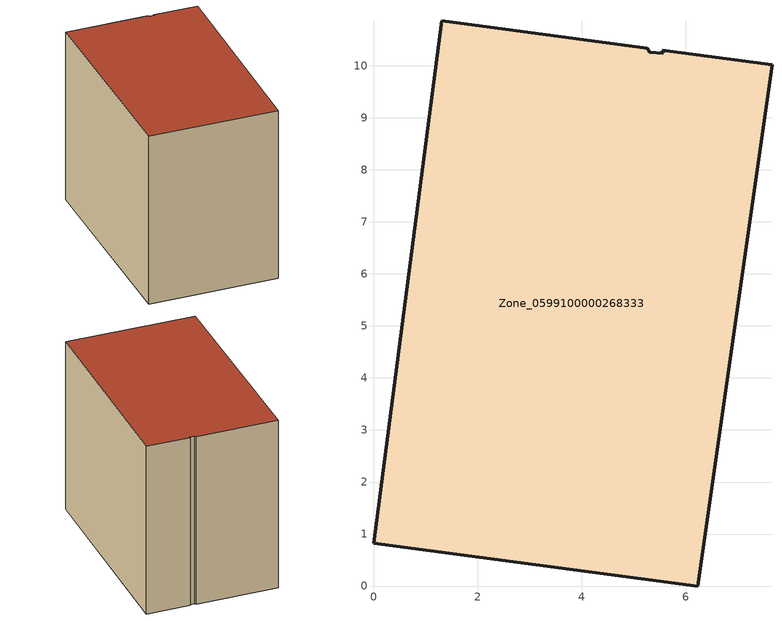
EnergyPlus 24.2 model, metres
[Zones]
Zone_0599100000268333
 floor ground (C_G): 6.23,0 0,0.82 1.31,10.86 5.26,10.34 5.31,10.26 5.57,10.24 5.55,10.3 7.66,10.02 z0
 wall outside (C_F): 5.26,10.34 1.31,10.86 0,0.82 6.23,0 7.66,10.02 5.55,10.3 5.57,10.24 5.31,10.26 5.26,10.34 z0:8.71
 roof outside (C_R): 7.66,10.02 5.55,10.3 5.57,10.24 5.31,10.26 5.26,10.34 1.31,10.86 0,0.82 6.23,0 z8.71
[BUILDING]
Pand.0599100000268333: North Axis=0; Terrain=City; Loads Convergence Tolerance Value=0.04; Temperature Convergence Tolerance Value=0.4; Solar Distribution=FullExterior; Maximum Number of Warmup Days=25; Minimum Number of Warmup Days=1
[Site:Location]
Rotterdam.The.Hague.AP_ZH_NLD Design_Conditions: Latitude=51.96; Longitude=4.45; Time Zone=1; Elevation=-4.5
[SITE:GROUNDTEMPERATURE:BUILDINGSURFACE]
18, 18, 18, 18, 18, 18, 18, 18, 18, 18, 18, 18
[MATERIAL] Thermal Absorptance=0.9; Solar Absorptance=0.7; Visible Absorptance=0.7
Name | Roughness | Thickness | Conductivity | Density | Specific Heat
G.TI.1946-1964 | MediumSmooth | 0.15 | 1 | 540 | 1210
F.TI.1946-1964 | Rough | 0.3 | 0.857143 | 1920 | 840
R.TI.1946-1964 | MediumRough | 0.2 | 0.277778 | 1500 | 1000
[CONSTRUCTION]
C_G: G.TI.1946-1964
C_F: F.TI.1946-1964
C_R: R.TI.1946-1964
[ZONE]
Zone_0599100000268333: Type=1; Multiplier=1; Ceiling Height=Autocalculate; Volume=Autocalculate; Floor Area=autocalculate; Part of Total Floor Area=Yes
[ZONEINFILTRATION:DESIGNFLOWRATE]
Infil_Zone_0599100000268333: Zone or ZoneList or Space or SpaceList=Zone_0599100000268333; Schedule=AlwaysOn; Design Flow Rate Calculation Method=Flow/Area; Flow Rate per Floor Area=0.003; Constant Term Coefficient=1; Temperature Term Coefficient=0; Velocity Term Coefficient=0; Velocity Squared Term Coefficient=0
[HVACTEMPLATE:ZONE:IDEALLOADSAIRSYSTEM]
Zone_0599100000268333: Maximum Heating Supply Air Temperature=50; Minimum Cooling Supply Air Temperature=13; Maximum Heating Supply Air Humidity Ratio=0.0156; Minimum Cooling Supply Air Humidity Ratio=0.0077; Heating Limit=NoLimit; Cooling Limit=NoLimit; Dehumidification Control Type=ConstantSensibleHeatRatio; Cooling Sensible Heat Ratio=0.7; Dehumidification Setpoint=60; Humidification Control Type=None; Humidification Setpoint=30; Outdoor Air Method=None; Outdoor Air Flow Rate per Person=0.00944; Outdoor Air Flow Rate per Zone Floor Area=0; Outdoor Air Flow Rate per Zone=0; Demand Controlled Ventilation Type=None; Outdoor Air Economizer Type=NoEconomizer; Heat Recovery Type=None; Sensible Heat Recovery Effectiveness=0.7; Latent Heat Recovery Effectiveness=0.65
[ZONECONTROL:THERMOSTAT]
ThermostatControl_Zone_0599100000268333: Zone or ZoneList=Zone_0599100000268333; Control Type Schedule=DualSetpointControlType; Control 1=Thermostat_Zone_0599100000268333; Temperature Difference Between Cutout And Setpoint=0
[THERMOSTATSETPOINT:DUALSETPOINT]
Thermostat_Zone_0599100000268333: Heating Setpoint Temperature Schedule=HeatingSetpoint_Zone_0599100000268333; Cooling Setpoint Temperature Schedule=CoolingSetpoint_Zone_0599100000268333
[SCHEDULE:COMPACT]
HeatingSetpoint_Zone_0599100000268333: Through: 12/31, For: AllDays, Until: 24:00, 21
CoolingSetpoint_Zone_0599100000268333: Through: 12/31, For: AllDays, Until: 24:00, 24
DualSetpointControlType: Through: 12/31, For: AllDays, Until: 24:00, 4
AlwaysOn: Through: 12/31, For: AllDays, Until: 24:00, 1
